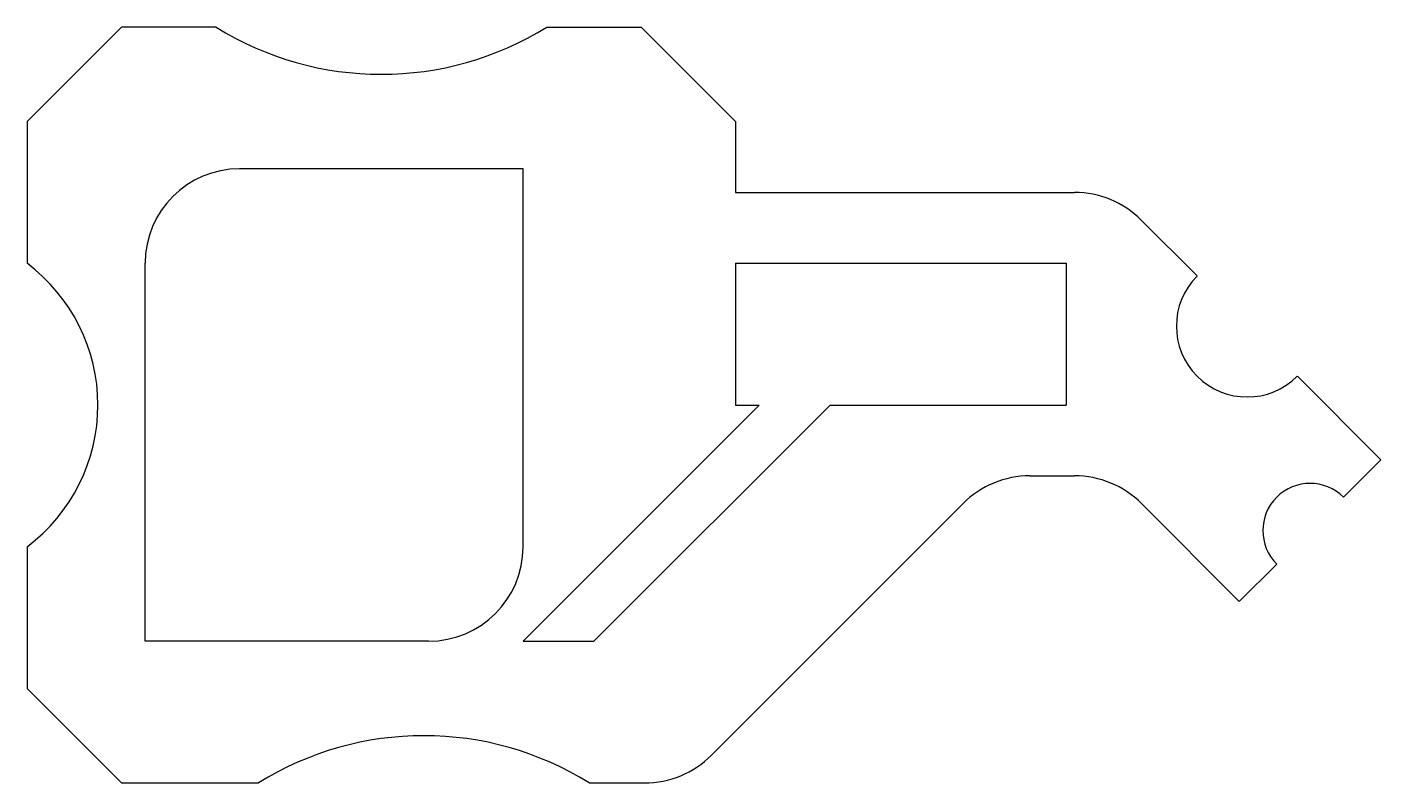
# Model space of a CAD drawing. Header units: centimetres. Extents: x 21.5 to 50.8, y 7.3 to 23.7.
import ezdxf

# ---------------------------------------------------------------- set-up
doc = ezdxf.new("R2010")
doc.units = ezdxf.units.CM
for name, color, linetype in [('Contur', 1, 'Continuous'), ('Dreptunghi cu continuare', 6, 'Continuous'), ('Dreptungi mare', 4, 'Continuous')]:
    doc.layers.add(name, color=color, linetype=linetype)

msp = doc.modelspace()

# ---------------------------------------------------------------- linework, layer by layer
at = {"layer": 'Contur'}
for p, q in [((23.549, 23.659), (21.502, 21.613)), ((25.595, 23.659), (23.549, 23.659)), ((32.759, 23.659), (34.806, 23.659)), ((34.806, 23.659), (36.852, 21.613)), ((21.502, 21.613), (21.502, 18.543)), ((36.852, 21.613), (36.852, 20.078)), ((36.852, 20.078), (44.191, 20.078)), ((46.85, 18.267), (45.639, 19.478)), ((50.831, 14.285), (49.021, 16.096)), ((50.831, 14.285), (50.021, 13.475)), ((43.226, 13.937), (44.195, 13.937)), ((36.326, 7.885), (41.779, 13.338)), ((45.643, 13.338), (47.763, 11.217)), ((21.502, 12.402), (21.502, 9.332)), ((48.574, 12.028), (47.763, 11.217)), ((21.502, 9.332), (23.549, 7.286)), ((23.549, 7.286), (26.516, 7.286)), ((33.68, 7.286), (34.879, 7.286))]:
    msp.add_line(p, q, dxfattribs=at)
for centre, radius, start, end in [((29.177, 29.416), 6.78, 238.1092, 301.8908), ((44.191, 18.031), 2.047, 45, 90), ((19.199, 15.472), 3.838, 306.8699, 53.1301), ((47.935, 17.181), 1.535, 135, 315), ((43.226, 11.891), 2.047, 90, 135), ((44.195, 11.891), 2.047, 45, 90), ((49.297, 12.751), 1.023, 45, 225), ((30.098, 1.529), 6.78, 58.1092, 121.8908), ((34.879, 9.332), 2.047, 270, 315)]:
    msp.add_arc(centre, radius, start, end, dxfattribs=at)
at = {"layer": 'Dreptunghi cu continuare'}
for p, q in [((36.852, 18.543), (44.016, 18.543)), ((36.852, 18.543), (36.852, 15.472)), ((44.016, 18.543), (44.016, 15.472)), ((37.364, 15.472), (32.247, 10.356)), ((38.899, 15.472), (33.782, 10.356)), ((36.852, 15.472), (37.364, 15.472)), ((38.899, 15.472), (44.016, 15.472)), ((32.247, 10.356), (33.782, 10.356))]:
    msp.add_line(p, q, dxfattribs=at)
at = {"layer": 'Dreptungi mare'}
for p, q in [((32.247, 20.589), (26.107, 20.589)), ((32.247, 12.402), (32.247, 20.589)), ((24.06, 10.356), (24.06, 18.543)), ((30.201, 10.356), (24.06, 10.356))]:
    msp.add_line(p, q, dxfattribs=at)
for centre, start, end in [((26.107, 18.543), 90, 180), ((30.201, 12.402), 270, 0)]:
    msp.add_arc(centre, 2.047, start, end, dxfattribs=at)

doc.saveas('drawing.dxf')
